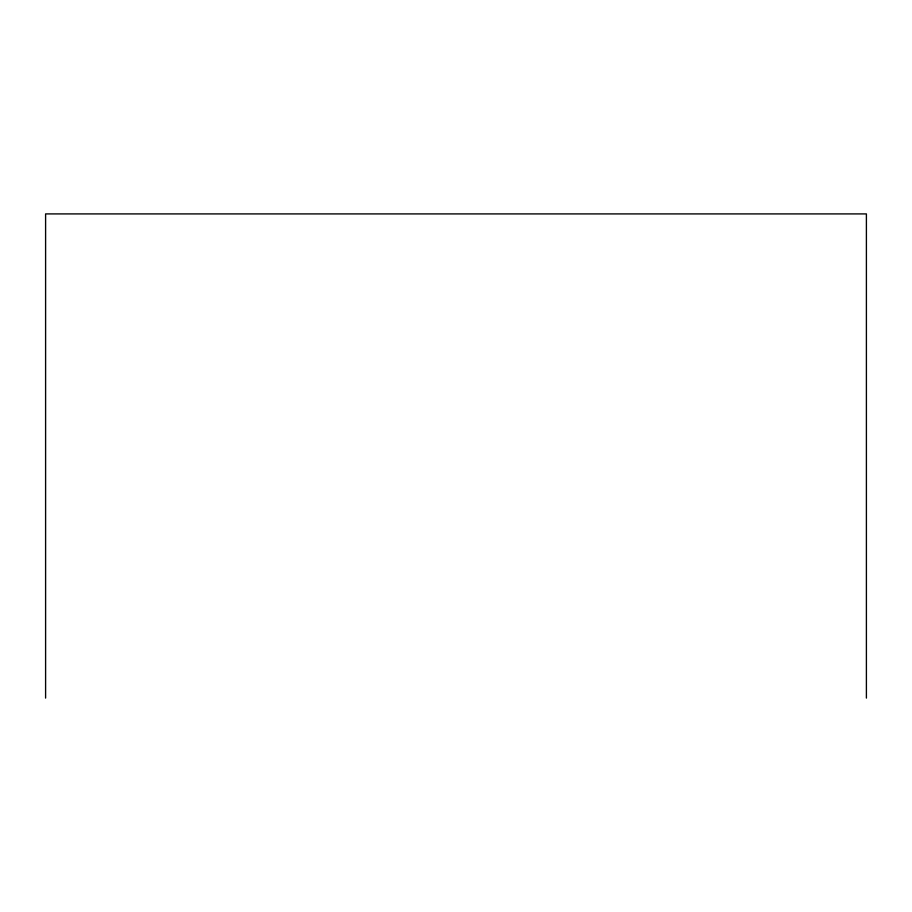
<?xml version="1.0" encoding="UTF-8"?>
<svg xmlns="http://www.w3.org/2000/svg" width="912" height="912" viewBox="0 0 912 912"><rect width="100%" height="100%" fill="white"/><g stroke="black" fill="none" stroke-linecap="round" stroke-linejoin="round"><path stroke-width="1.37" d="M866.4 698.09L866.4 213.91L45.6 213.91L45.6 698.09"/></g></svg>
